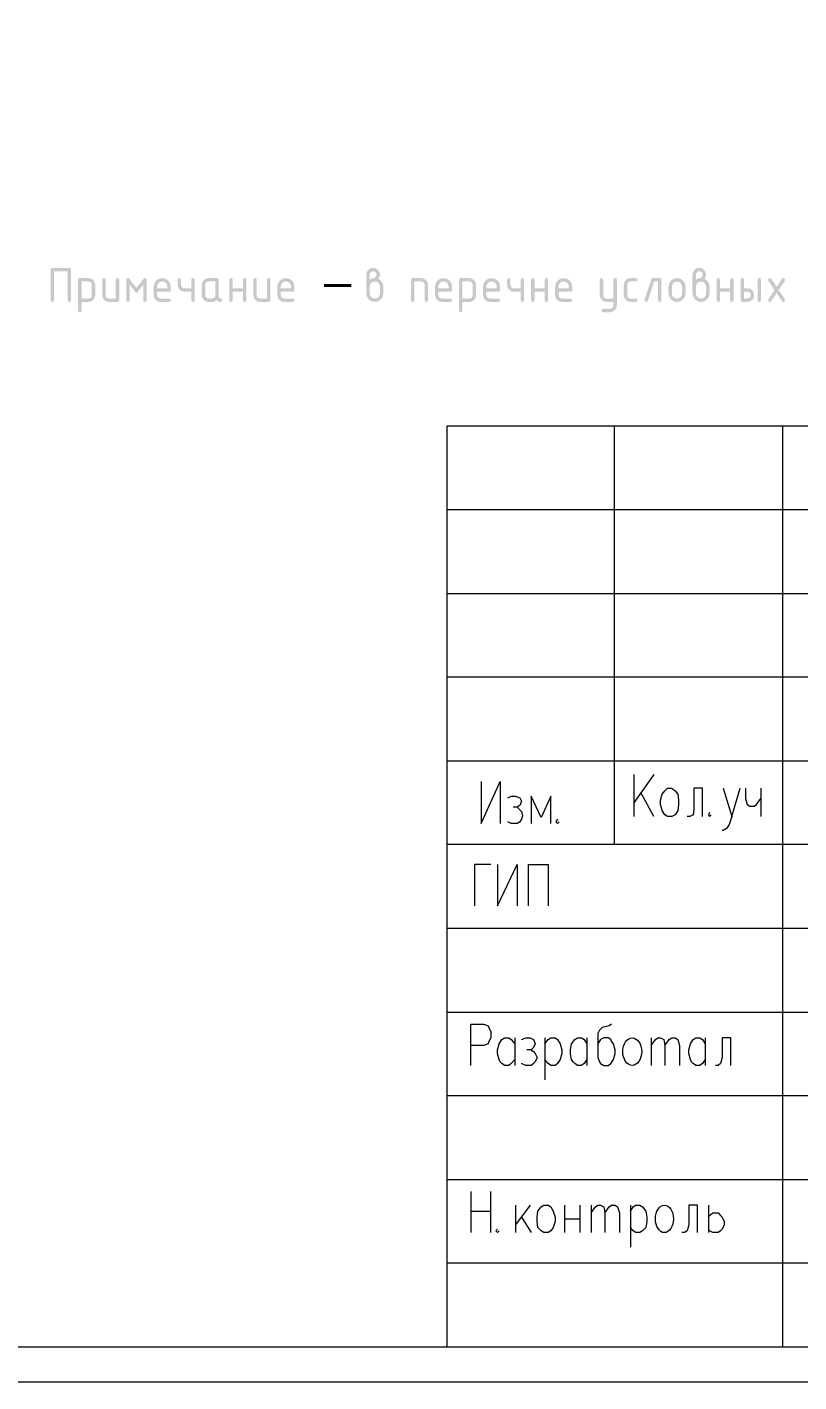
# Model space of a CAD drawing. Header units: millimetres. Extents: x 0 to 420, y 0 to 297.
# Drawn here: x 244.8 to 282.8, y 0 to 66.9 of the extents above; entities that cross this region are included whole.
import ezdxf

# ---------------------------------------------------------------- set-up
doc = ezdxf.new("R2010")
doc.units = ezdxf.units.MM
doc.styles.get("Standard").update_dxf_attribs({"font": 'STANDARD'})

msp = doc.modelspace()

# ---------------------------------------------------------------- hatches: boundary and pattern name
for points in [[(245.997457, 54.980527), (246.838612, 54.980527), (246.901864, 54.959443), (246.922948, 54.896191), (246.922948, 53.382002), (246.901864, 53.31875), (246.838612, 53.297666), (246.775635, 53.31875), (246.754827, 53.382002), (246.754827, 54.811855), (246.081793, 54.811855), (246.081793, 53.382002), (246.060709, 53.31875), (245.997457, 53.297666), (245.934205, 53.31875), (245.913121, 53.382002), (245.913121, 54.896191), (245.934205, 54.959443)], [(249.29771, 54.391278), (249.29771, 53.382002), (249.276626, 53.31875), (249.213374, 53.297666), (248.792797, 53.297666), (248.662021, 53.322058), (248.55357, 53.395232), (248.480396, 53.503683), (248.456005, 53.634459), (248.456005, 54.391278), (248.477088, 54.45453), (248.54034, 54.475614), (248.603592, 54.45453), (248.624676, 54.391278), (248.624676, 53.634459), (248.637079, 53.569967), (248.674286, 53.515396), (248.72858, 53.478189), (248.792797, 53.465787), (249.129038, 53.465787), (249.129038, 54.391278), (249.150122, 54.45453), (249.213374, 54.475614), (249.276626, 54.45453)], [(250.146895, 53.718244), (249.810654, 54.149294), (249.810654, 53.382002), (249.78957, 53.31875), (249.726318, 53.297666), (249.663066, 53.31875), (249.641982, 53.382002), (249.641982, 54.391278), (249.663066, 54.45453), (249.726318, 54.475614), (249.768073, 54.462109), (249.810654, 54.422146), (250.146895, 53.991095), (250.483688, 54.422146), (250.525373, 54.462109), (250.567473, 54.475614), (250.630724, 54.45453), (250.651808, 54.391278), (250.651808, 53.382002), (250.630724, 53.31875), (250.567473, 53.297666), (250.504496, 53.31875), (250.483688, 53.382002), (250.483688, 54.149294)], [(253.026571, 54.391278), (253.026571, 53.382002), (253.005487, 53.31875), (252.942235, 53.297666), (252.878983, 53.31875), (252.857899, 53.382002), (252.857899, 53.80258), (252.521658, 53.80258), (252.392673, 53.826626), (252.283533, 53.899042), (252.209394, 54.005771), (252.184865, 54.132758), (252.184865, 54.391278), (252.205949, 54.45453), (252.269201, 54.475614), (252.332453, 54.45453), (252.353537, 54.391278), (252.353537, 54.138821), (252.365939, 54.074604), (252.403146, 54.02031), (252.457441, 53.983103), (252.521658, 53.9707), (252.857899, 53.9707), (252.857899, 54.391278), (252.878983, 54.45453), (252.942235, 54.475614), (253.005487, 54.45453)], [(254.89642, 53.80258), (254.89642, 53.382002), (254.875336, 53.31875), (254.812084, 53.297666), (254.748832, 53.31875), (254.727748, 53.382002), (254.727748, 54.391278), (254.748832, 54.45453), (254.812084, 54.475614), (254.875336, 54.45453), (254.89642, 54.391278), (254.89642, 53.9707), (255.400782, 53.9707), (255.400782, 54.391278), (255.421866, 54.45453), (255.485118, 54.475614), (255.54837, 54.45453), (255.569454, 54.391278), (255.569454, 53.382002), (255.54837, 53.31875), (255.485118, 53.297666), (255.421866, 53.31875), (255.400782, 53.382002), (255.400782, 53.80258)], [(256.755432, 54.391278), (256.755432, 53.382002), (256.734348, 53.31875), (256.671096, 53.297666), (256.250518, 53.297666), (256.119743, 53.322058), (256.011291, 53.395232), (255.938117, 53.503683), (255.913726, 53.634459), (255.913726, 54.391278), (255.93481, 54.45453), (255.998062, 54.475614), (256.061314, 54.45453), (256.082398, 54.391278), (256.082398, 53.634459), (256.0948, 53.569967), (256.132007, 53.515396), (256.186302, 53.478189), (256.250518, 53.465787), (256.58676, 53.465787), (256.58676, 54.391278), (256.607844, 54.45453), (256.671096, 54.475614), (256.734348, 54.45453)], [(263.695445, 53.382002), (263.695445, 54.391278), (263.716529, 54.45453), (263.779781, 54.475614), (264.200359, 54.475614), (264.329756, 54.450947), (264.438484, 54.377497), (264.512415, 54.268701), (264.537151, 54.138821), (264.537151, 53.382002), (264.516067, 53.31875), (264.452815, 53.297666), (264.389563, 53.31875), (264.368479, 53.382002), (264.368479, 54.138821), (264.356215, 54.204484), (264.319972, 54.258986), (264.265953, 54.295228), (264.200359, 54.307493), (263.864117, 54.307493), (263.864117, 53.382002), (263.843033, 53.31875), (263.779781, 53.297666), (263.716529, 53.31875)], [(269.281061, 54.391278), (269.281061, 53.382002), (269.259977, 53.31875), (269.196725, 53.297666), (269.133473, 53.31875), (269.112389, 53.382002), (269.112389, 53.80258), (268.776148, 53.80258), (268.647164, 53.826626), (268.538023, 53.899042), (268.463885, 54.005771), (268.439356, 54.132758), (268.439356, 54.391278), (268.46044, 54.45453), (268.523691, 54.475614), (268.586943, 54.45453), (268.608027, 54.391278), (268.608027, 54.138821), (268.62043, 54.074604), (268.657637, 54.02031), (268.711932, 53.983103), (268.776148, 53.9707), (269.112389, 53.9707), (269.112389, 54.391278), (269.133473, 54.45453), (269.196725, 54.475614), (269.259977, 54.45453)], [(269.794005, 53.80258), (269.794005, 53.382002), (269.772921, 53.31875), (269.709669, 53.297666), (269.646417, 53.31875), (269.625333, 53.382002), (269.625333, 54.391278), (269.646417, 54.45453), (269.709669, 54.475614), (269.772921, 54.45453), (269.794005, 54.391278), (269.794005, 53.9707), (270.298367, 53.9707), (270.298367, 54.391278), (270.319451, 54.45453), (270.382703, 54.475614), (270.445955, 54.45453), (270.467039, 54.391278), (270.467039, 53.382002), (270.445955, 53.31875), (270.382703, 53.297666), (270.319451, 53.31875), (270.298367, 53.382002), (270.298367, 53.80258)], [(273.688001, 53.12679), (273.688001, 53.297666), (273.35176, 53.297666), (273.220984, 53.322127), (273.112533, 53.395783), (273.039359, 53.504372), (273.014967, 53.634459), (273.014967, 54.391278), (273.036051, 54.45453), (273.099303, 54.475614), (273.162555, 54.45453), (273.183639, 54.391278), (273.183639, 53.634459), (273.196042, 53.569967), (273.233249, 53.515396), (273.287543, 53.478189), (273.35176, 53.465787), (273.688001, 53.465787), (273.688001, 54.391278), (273.709085, 54.45453), (273.772337, 54.475614), (273.835589, 54.45453), (273.856673, 54.391278), (273.856673, 53.129546), (273.83242, 52.999666), (273.76021, 52.89087), (273.652723, 52.81742), (273.523739, 52.792753), (273.183639, 52.792753), (273.120387, 52.813837), (273.099303, 52.877089), (273.124659, 52.935518), (273.183639, 52.960874), (273.519881, 52.960874), (273.585475, 52.972794), (273.639494, 53.008278), (273.675737, 53.061746)], [(274.369617, 54.138821), (274.369617, 53.634459), (274.382019, 53.569967), (274.419226, 53.515396), (274.473521, 53.478189), (274.537738, 53.465787), (274.790194, 53.465787), (274.852964, 53.444772), (274.873979, 53.382002), (274.852964, 53.31875), (274.790194, 53.297666), (274.537738, 53.297666), (274.406962, 53.322058), (274.29851, 53.395232), (274.225336, 53.503683), (274.200945, 53.634459), (274.200945, 54.138821), (274.225336, 54.26939), (274.29851, 54.378048), (274.406962, 54.451222), (274.537738, 54.475614), (274.790194, 54.475614), (274.852964, 54.45453), (274.873979, 54.391278), (274.852964, 54.328301), (274.790194, 54.307493), (274.537738, 54.307493), (274.472832, 54.29509), (274.418675, 54.257883), (274.381744, 54.203313)], [(275.639201, 54.475614), (275.975994, 54.475614), (276.039246, 54.45453), (276.06033, 54.391278), (276.06033, 53.382002), (276.039246, 53.31875), (275.975994, 53.297666), (275.912742, 53.31875), (275.891658, 53.382002), (275.891658, 54.307493), (275.699284, 54.307493), (275.381784, 53.354993), (275.352501, 53.31186), (275.30296, 53.297666), (275.239708, 53.318888), (275.218624, 53.383105), (275.222483, 53.408461), (275.555417, 54.406712), (275.587594, 54.458319)], [(278.945229, 53.80258), (278.945229, 53.382002), (278.924145, 53.31875), (278.860893, 53.297666), (278.797641, 53.31875), (278.776557, 53.382002), (278.776557, 54.391278), (278.797641, 54.45453), (278.860893, 54.475614), (278.924145, 54.45453), (278.945229, 54.391278), (278.945229, 53.9707), (279.449591, 53.9707), (279.449591, 54.391278), (279.470675, 54.45453), (279.533927, 54.475614), (279.597179, 54.45453), (279.618263, 54.391278), (279.618263, 53.382002), (279.597179, 53.31875), (279.533927, 53.297666), (279.470675, 53.31875), (279.449591, 53.382002), (279.449591, 53.80258)], [(281.841992, 53.886364), (282.146814, 53.428856), (282.161146, 53.382002), (282.140062, 53.31875), (282.07681, 53.297666), (282.036227, 53.30683), (282.006805, 53.334598), (281.740017, 53.73478), (281.47378, 53.334598), (281.443946, 53.30683), (281.403776, 53.297666), (281.344245, 53.322471), (281.31944, 53.382002), (281.333772, 53.428856), (281.638042, 53.886364), (281.333772, 54.344424), (281.31944, 54.391278), (281.340524, 54.45453), (281.403776, 54.475614), (281.443946, 54.466243), (281.47378, 54.438682), (281.740017, 54.039602), (282.006805, 54.438682), (282.036227, 54.466243), (282.07681, 54.475614), (282.140062, 54.454667), (282.161146, 54.39238), (282.146814, 54.344424)]]:
    msp.add_hatch(color=7).paths.add_polyline_path(points, flags=0)
h = msp.add_hatch(color=7)
h.paths.add_polyline_path([(261.66046, 54.391278), (261.762918, 54.45453), (261.856693, 54.475614), (261.906578, 54.490152), (261.953156, 54.534042), (261.985677, 54.588888), (261.996702, 54.643734), (261.984437, 54.709329), (261.948195, 54.763348), (261.893969, 54.79959), (261.828581, 54.811855), (261.763676, 54.799521), (261.709519, 54.762797), (261.672587, 54.708226), (261.66046, 54.643734)], flags=0)
h.paths.add_polyline_path([(262.081038, 54.440887), (262.184873, 54.377979), (262.265144, 54.286547), (262.316269, 54.175752), (262.333494, 54.055036), (262.333494, 53.718244), (262.302557, 53.555704), (262.210022, 53.420036), (262.07401, 53.328259), (261.912366, 53.297666), (261.749826, 53.328328), (261.614158, 53.420587), (261.522381, 53.556186), (261.491789, 53.718244), (261.491789, 54.643734), (261.516249, 54.774303), (261.589905, 54.882962), (261.698494, 54.956135), (261.828581, 54.980527), (261.958668, 54.955791), (262.067257, 54.881859), (262.140431, 54.773132), (262.164822, 54.643734), (262.143807, 54.529288)], flags=0)
h.paths.add_polyline_path([(262.164822, 53.718244), (262.164822, 54.055036), (262.146357, 54.151499), (262.091511, 54.233079), (262.01, 54.288889), (261.912366, 54.307493), (261.814525, 54.288889), (261.733221, 54.233079), (261.678651, 54.151499), (261.66046, 54.055036), (261.66046, 53.718244), (261.678651, 53.620403), (261.733221, 53.539099), (261.814525, 53.484046), (261.912366, 53.465787), (262.01, 53.484115), (262.091511, 53.53965), (262.146357, 53.621505)], flags=0)
h = msp.add_hatch(color=7)
h.paths.add_polyline_path([(277.759251, 54.391278), (277.861708, 54.45453), (277.955484, 54.475614), (278.005369, 54.490152), (278.051946, 54.534042), (278.084468, 54.588888), (278.095492, 54.643734), (278.083228, 54.709329), (278.046986, 54.763348), (277.99276, 54.79959), (277.927372, 54.811855), (277.862466, 54.799521), (277.808309, 54.762797), (277.771378, 54.708226), (277.759251, 54.643734)], flags=0)
h.paths.add_polyline_path([(278.179828, 54.440887), (278.283664, 54.377979), (278.363934, 54.286547), (278.41506, 54.175752), (278.432285, 54.055036), (278.432285, 53.718244), (278.401348, 53.555704), (278.308813, 53.420036), (278.1728, 53.328259), (278.011157, 53.297666), (277.848617, 53.328328), (277.712949, 53.420587), (277.621172, 53.556186), (277.590579, 53.718244), (277.590579, 54.643734), (277.615039, 54.774303), (277.688696, 54.882962), (277.797285, 54.956135), (277.927372, 54.980527), (278.057459, 54.955791), (278.166048, 54.881859), (278.239222, 54.773132), (278.263613, 54.643734), (278.242598, 54.529288)], flags=0)
h.paths.add_polyline_path([(278.263613, 53.718244), (278.263613, 54.055036), (278.245147, 54.151499), (278.190302, 54.233079), (278.108791, 54.288889), (278.011157, 54.307493), (277.913316, 54.288889), (277.832012, 54.233079), (277.777441, 54.151499), (277.759251, 54.055036), (277.759251, 53.718244), (277.777441, 53.620403), (277.832012, 53.539099), (277.913316, 53.484046), (278.011157, 53.465787), (278.108791, 53.484115), (278.190302, 53.53965), (278.245147, 53.621505)], flags=0)
h = msp.add_hatch(color=7)
h.paths.add_polyline_path([(247.270027, 54.391278), (247.291111, 54.45453), (247.354363, 54.475614), (247.77494, 54.475614), (247.905509, 54.451222), (248.014168, 54.378048), (248.087341, 54.26939), (248.111733, 54.138821), (248.111733, 53.634459), (248.087341, 53.504372), (248.014168, 53.395783), (247.905509, 53.322127), (247.77494, 53.297666), (247.438699, 53.297666), (247.438699, 52.877089), (247.417615, 52.813837), (247.354363, 52.792753), (247.291111, 52.813837), (247.270027, 52.877089)], flags=0)
h.paths.add_polyline_path([(247.438699, 54.307493), (247.438699, 53.465787), (247.77494, 53.465787), (247.839432, 53.477914), (247.894003, 53.514845), (247.930727, 53.569071), (247.943061, 53.634459), (247.943061, 54.138821), (247.930796, 54.204484), (247.894554, 54.258986), (247.840535, 54.295228), (247.77494, 54.307493)], flags=0)
h = msp.add_hatch(color=7)
h.paths.add_polyline_path([(251.419465, 54.307493), (251.322796, 54.288889), (251.241422, 54.233079), (251.185887, 54.151499), (251.16756, 54.055036), (251.16756, 53.9707), (251.671921, 53.9707), (251.671921, 54.055036), (251.653387, 54.151499), (251.598059, 54.233079), (251.516203, 54.288889)], flags=0)
h.paths.add_polyline_path([(251.16756, 53.80258), (251.16756, 53.634459), (251.179962, 53.569967), (251.217169, 53.515396), (251.271464, 53.478189), (251.33568, 53.465787), (251.756257, 53.465787), (251.819509, 53.444772), (251.840593, 53.382002), (251.819509, 53.31875), (251.756257, 53.297666), (251.33568, 53.297666), (251.204904, 53.322058), (251.096453, 53.395232), (251.023279, 53.503683), (250.998888, 53.634459), (250.998888, 54.055036), (251.029549, 54.216198), (251.121809, 54.352141), (251.257821, 54.444677), (251.419465, 54.475614), (251.582762, 54.44509), (251.718775, 54.353795), (251.81007, 54.218058), (251.840593, 54.055036), (251.840593, 53.80258)], flags=0)
h = msp.add_hatch(color=7)
h.paths.add_polyline_path([(254.043877, 54.307493), (253.707635, 54.307493), (253.64273, 54.29509), (253.588573, 54.257883), (253.551641, 54.203313), (253.539515, 54.138821), (253.539515, 53.634459), (253.551917, 53.569967), (253.589124, 53.515396), (253.643419, 53.478189), (253.707635, 53.465787), (253.875756, 53.465787), (253.940248, 53.477914), (253.994818, 53.514845), (254.031543, 53.569071), (254.043877, 53.634459)], flags=0)
h.paths.add_polyline_path([(254.380669, 53.382002), (254.359585, 53.31875), (254.296333, 53.297666), (254.189397, 53.319991), (254.103959, 53.386963), (254.000193, 53.319991), (253.875756, 53.297666), (253.707635, 53.297666), (253.576859, 53.322058), (253.468408, 53.395232), (253.395234, 53.503683), (253.370843, 53.634459), (253.370843, 54.138821), (253.395234, 54.26939), (253.468408, 54.378048), (253.576859, 54.451222), (253.707635, 54.475614), (254.128213, 54.475614), (254.191465, 54.45453), (254.212548, 54.391278), (254.212548, 53.550123), (254.233357, 53.486871), (254.296333, 53.465787), (254.359585, 53.444772)], flags=0)
h = msp.add_hatch(color=7)
h.paths.add_polyline_path([(257.520281, 54.307493), (257.423611, 54.288889), (257.342238, 54.233079), (257.286703, 54.151499), (257.268375, 54.055036), (257.268375, 53.9707), (257.772737, 53.9707), (257.772737, 54.055036), (257.754203, 54.151499), (257.698874, 54.233079), (257.617019, 54.288889)], flags=0)
h.paths.add_polyline_path([(257.268375, 53.80258), (257.268375, 53.634459), (257.280778, 53.569967), (257.317985, 53.515396), (257.372279, 53.478189), (257.436496, 53.465787), (257.857073, 53.465787), (257.920325, 53.444772), (257.941409, 53.382002), (257.920325, 53.31875), (257.857073, 53.297666), (257.436496, 53.297666), (257.30572, 53.322058), (257.197269, 53.395232), (257.124095, 53.503683), (257.099703, 53.634459), (257.099703, 54.055036), (257.130365, 54.216198), (257.222624, 54.352141), (257.358637, 54.444677), (257.520281, 54.475614), (257.683578, 54.44509), (257.819591, 54.353795), (257.910886, 54.218058), (257.941409, 54.055036), (257.941409, 53.80258)], flags=0)
h = msp.add_hatch(color=7)
h.paths.add_polyline_path([(265.302, 54.307493), (265.205331, 54.288889), (265.123958, 54.233079), (265.068423, 54.151499), (265.050095, 54.055036), (265.050095, 53.9707), (265.554457, 53.9707), (265.554457, 54.055036), (265.535922, 54.151499), (265.480594, 54.233079), (265.398738, 54.288889)], flags=0)
h.paths.add_polyline_path([(265.050095, 53.80258), (265.050095, 53.634459), (265.062497, 53.569967), (265.099704, 53.515396), (265.153999, 53.478189), (265.218215, 53.465787), (265.638793, 53.465787), (265.702045, 53.444772), (265.723129, 53.382002), (265.702045, 53.31875), (265.638793, 53.297666), (265.218215, 53.297666), (265.08744, 53.322058), (264.978988, 53.395232), (264.905814, 53.503683), (264.881423, 53.634459), (264.881423, 54.055036), (264.912084, 54.216198), (265.004344, 54.352141), (265.140356, 54.444677), (265.302, 54.475614), (265.465298, 54.44509), (265.60131, 54.353795), (265.692605, 54.218058), (265.723129, 54.055036), (265.723129, 53.80258)], flags=0)
h = msp.add_hatch(color=7)
h.paths.add_polyline_path([(266.0674, 54.391278), (266.088484, 54.45453), (266.151736, 54.475614), (266.572314, 54.475614), (266.702883, 54.451222), (266.811541, 54.378048), (266.884715, 54.26939), (266.909106, 54.138821), (266.909106, 53.634459), (266.884715, 53.504372), (266.811541, 53.395783), (266.702883, 53.322127), (266.572314, 53.297666), (266.236072, 53.297666), (266.236072, 52.877089), (266.214988, 52.813837), (266.151736, 52.792753), (266.088484, 52.813837), (266.0674, 52.877089)], flags=0)
h.paths.add_polyline_path([(266.236072, 54.307493), (266.236072, 53.465787), (266.572314, 53.465787), (266.636806, 53.477914), (266.691376, 53.514845), (266.728101, 53.569071), (266.740434, 53.634459), (266.740434, 54.138821), (266.72817, 54.204484), (266.691927, 54.258986), (266.637908, 54.295228), (266.572314, 54.307493)], flags=0)
h = msp.add_hatch(color=7)
h.paths.add_polyline_path([(267.673955, 54.307493), (267.577286, 54.288889), (267.495913, 54.233079), (267.440378, 54.151499), (267.42205, 54.055036), (267.42205, 53.9707), (267.926412, 53.9707), (267.926412, 54.055036), (267.907877, 54.151499), (267.852549, 54.233079), (267.770694, 54.288889)], flags=0)
h.paths.add_polyline_path([(267.42205, 53.80258), (267.42205, 53.634459), (267.434452, 53.569967), (267.471659, 53.515396), (267.525954, 53.478189), (267.590171, 53.465787), (268.010748, 53.465787), (268.074, 53.444772), (268.095084, 53.382002), (268.074, 53.31875), (268.010748, 53.297666), (267.590171, 53.297666), (267.459395, 53.322058), (267.350943, 53.395232), (267.277769, 53.503683), (267.253378, 53.634459), (267.253378, 54.055036), (267.284039, 54.216198), (267.376299, 54.352141), (267.512311, 54.444677), (267.673955, 54.475614), (267.837253, 54.44509), (267.973265, 54.353795), (268.06456, 54.218058), (268.095084, 54.055036), (268.095084, 53.80258)], flags=0)
h = msp.add_hatch(color=7)
h.paths.add_polyline_path([(271.231888, 54.307493), (271.135219, 54.288889), (271.053845, 54.233079), (270.99831, 54.151499), (270.979983, 54.055036), (270.979983, 53.9707), (271.484345, 53.9707), (271.484345, 54.055036), (271.46581, 54.151499), (271.410482, 54.233079), (271.328626, 54.288889)], flags=0)
h.paths.add_polyline_path([(270.979983, 53.80258), (270.979983, 53.634459), (270.992385, 53.569967), (271.029592, 53.515396), (271.083887, 53.478189), (271.148103, 53.465787), (271.56868, 53.465787), (271.631932, 53.444772), (271.653016, 53.382002), (271.631932, 53.31875), (271.56868, 53.297666), (271.148103, 53.297666), (271.017327, 53.322058), (270.908876, 53.395232), (270.835702, 53.503683), (270.811311, 53.634459), (270.811311, 54.055036), (270.841972, 54.216198), (270.934232, 54.352141), (271.070244, 54.444677), (271.231888, 54.475614), (271.395185, 54.44509), (271.531198, 54.353795), (271.622493, 54.218058), (271.653016, 54.055036), (271.653016, 53.80258)], flags=0)
h = msp.add_hatch(color=7)
h.paths.add_polyline_path([(276.404602, 53.718244), (276.404602, 54.055036), (276.435263, 54.216198), (276.527523, 54.352141), (276.663535, 54.444677), (276.825179, 54.475614), (276.988477, 54.44509), (277.124489, 54.353795), (277.215784, 54.218058), (277.246307, 54.055036), (277.246307, 53.718244), (277.21537, 53.556186), (277.122835, 53.420587), (276.986823, 53.328328), (276.825179, 53.297666), (276.663535, 53.328328), (276.527523, 53.420587), (276.435263, 53.556186)], flags=0)
h.paths.add_polyline_path([(277.077636, 53.718244), (277.077636, 54.055036), (277.059101, 54.151499), (277.003773, 54.233079), (276.921917, 54.288889), (276.825179, 54.307493), (276.72851, 54.288889), (276.647136, 54.233079), (276.591602, 54.151499), (276.573274, 54.055036), (276.573274, 53.718244), (276.591464, 53.620403), (276.646034, 53.539099), (276.727338, 53.484046), (276.825179, 53.465787), (276.921917, 53.484115), (277.003773, 53.53965), (277.059101, 53.621505)], flags=0)
h = msp.add_hatch(color=7)
h.paths.add_polyline_path([(280.635568, 53.634459), (280.611177, 53.503683), (280.538003, 53.395232), (280.429414, 53.322058), (280.299327, 53.297666), (280.04687, 53.297666), (279.983618, 53.31875), (279.962534, 53.382002), (279.962534, 54.391278), (279.983618, 54.45453), (280.04687, 54.475614), (280.110122, 54.45453), (280.131206, 54.391278), (280.131206, 53.9707), (280.299327, 53.9707), (280.429414, 53.946309), (280.538003, 53.873135), (280.611177, 53.764546)], flags=0)
h.paths.add_polyline_path([(280.467448, 53.634459), (280.455183, 53.699847), (280.418941, 53.754073), (280.364715, 53.790315), (280.299327, 53.80258), (280.131206, 53.80258), (280.131206, 53.465787), (280.299327, 53.465787), (280.363819, 53.477914), (280.418389, 53.514845), (280.455114, 53.569071)], flags=0)
h.paths.add_polyline_path([(280.80424, 54.391278), (280.825049, 54.45453), (280.888025, 54.475614), (280.951277, 54.45453), (280.972361, 54.391278), (280.972361, 53.382002), (280.951277, 53.31875), (280.888025, 53.297666), (280.825049, 53.31875), (280.80424, 53.382002)], flags=0)

# ---------------------------------------------------------------- linework, layer by layer
at = {"color": 7, "lineweight": 0}
for points in [[(0.211668, 0), (420.073667, 0), (420.073667, 296.925999), (0.211668, 296.925999)], [(7.239002, 1.735667), (418.338, 1.735667), (418.338, 295.190332), (7.239002, 295.190332)], [(276.352001, 29.294667), (276.563667, 29.294667), (276.733001, 29.167667), (276.860001, 28.998333), (276.902334, 28.702), (276.902334, 28.490333), (276.860001, 28.194), (276.733001, 27.982333), (276.563667, 27.897667), (276.352001, 27.897667), (276.225001, 27.982333), (276.098001, 28.194), (276.013334, 28.490333), (276.013334, 28.702), (276.098001, 28.998333), (276.225001, 29.167667)], [(270.256001, 8.720667), (270.467667, 8.720667), (270.594667, 8.636), (270.721667, 8.424333), (270.806334, 8.128), (270.806334, 7.916333), (270.721667, 7.62), (270.594667, 7.450667), (270.467667, 7.366), (270.256001, 7.366), (270.129001, 7.450667), (269.959667, 7.62), (269.917334, 7.916333), (269.917334, 8.128), (269.959667, 8.424333), (270.129001, 8.636)]]:
    msp.add_lwpolyline(points, close=True, dxfattribs=at)
for points in [[(418.338, 47.159333), (265.472334, 47.159333)], [(265.472334, 47.159333), (265.472334, 1.735667)], [(273.727334, 47.159333), (273.727334, 26.543)], [(282.024667, 47.159333), (282.024667, 1.735667)], [(265.472334, 43.053), (319.193334, 43.053)], [(265.472334, 38.904333), (319.193334, 38.904333)], [(265.472334, 34.798), (319.193334, 34.798)], [(265.472334, 30.649333), (319.193334, 30.649333)], [(267.165667, 29.633333), (267.165667, 27.559), (268.097001, 29.633333), (268.097001, 27.559)], [(275.674667, 29.972), (274.701001, 28.575)], [(274.701001, 29.972), (274.701001, 27.897667)], [(268.478001, 28.829), (268.647334, 28.913667), (268.859001, 28.913667), (269.070667, 28.829), (269.155334, 28.659667), (269.070667, 28.448), (268.943667, 28.363333), (268.732001, 28.363333)], [(270.594667, 27.559), (270.594667, 28.913667), (270.129001, 27.855333), (269.621001, 28.913667), (269.621001, 27.559)], [(275.674667, 27.897667), (275.039667, 29.083)], [(278.087667, 27.897667), (278.087667, 29.294667), (277.664334, 29.294667), (277.664334, 28.278667), (277.622001, 27.982333), (277.452667, 27.897667), (277.325667, 27.897667)], [(279.103667, 29.294667), (279.527001, 27.897667), (279.950334, 29.294667)], [(280.204334, 29.294667), (280.204334, 28.786667), (280.289001, 28.490333), (280.416001, 28.405667), (280.627667, 28.405667), (280.754667, 28.490333), (280.966334, 28.786667)], [(280.966334, 29.294667), (280.966334, 27.897667)], [(268.943667, 28.363333), (269.070667, 28.236333), (269.155334, 28.151667), (269.197667, 27.94), (269.155334, 27.770667), (269.070667, 27.643667), (268.943667, 27.559), (268.647334, 27.559), (268.478001, 27.643667)], [(278.426334, 28.109333), (278.384001, 27.982333), (278.426334, 27.897667), (278.511001, 27.982333)], [(270.933334, 27.770667), (270.848667, 27.643667), (270.933334, 27.559), (271.018001, 27.643667)], [(279.527001, 27.897667), (279.400001, 27.516667), (279.273001, 27.305), (279.103667, 27.220333), (279.061334, 27.220333)], [(265.472334, 26.543), (418.338, 26.543)], [(267.631334, 25.527), (266.827001, 25.527), (266.827001, 23.495)], [(267.970001, 25.527), (267.970001, 23.495), (268.943667, 25.527), (268.943667, 23.495)], [(269.494001, 23.495), (269.494001, 25.527), (270.467667, 25.527), (270.467667, 23.495)], [(265.472334, 22.394333), (319.193334, 22.394333)], [(265.472334, 18.245667), (319.193334, 18.245667)], [(266.657667, 15.621), (266.657667, 17.653), (267.292667, 17.653), (267.504334, 17.568333), (267.546667, 17.483667), (267.631334, 17.272), (267.631334, 16.975667), (267.546667, 16.806333), (267.504334, 16.679333), (267.292667, 16.594667), (266.657667, 16.594667)], [(273.600334, 17.653), (273.473334, 17.568333), (273.134667, 17.483667), (273.007667, 17.356667), (272.923001, 17.187333), (272.923001, 16.002), (273.007667, 15.790333), (273.050001, 15.705667), (273.219334, 15.621), (273.431001, 15.621), (273.558001, 15.705667), (273.685001, 15.917333), (273.769667, 16.213667), (273.769667, 16.383), (273.685001, 16.679333), (273.600334, 16.806333), (273.558001, 16.891), (273.431001, 16.975667), (273.219334, 16.975667), (273.050001, 16.891), (272.923001, 16.679333)], [(268.816667, 15.917333), (268.647334, 15.705667), (268.520334, 15.621), (268.308667, 15.621), (268.181667, 15.705667), (268.097001, 15.790333), (268.054667, 15.917333), (267.970001, 16.213667), (267.970001, 16.383), (268.054667, 16.679333), (268.181667, 16.891), (268.308667, 16.975667), (268.520334, 16.975667), (268.647334, 16.891), (268.816667, 16.679333)], [(268.816667, 16.975667), (268.816667, 15.621)], [(269.155334, 16.891), (269.367001, 16.975667), (269.578667, 16.975667), (269.748001, 16.891), (269.832667, 16.679333), (269.748001, 16.51), (269.621001, 16.383), (269.409334, 16.383)], [(270.298334, 16.975667), (270.298334, 14.901333)], [(270.298334, 16.679333), (270.467667, 16.891), (270.594667, 16.975667), (270.806334, 16.975667), (270.933334, 16.891), (271.060334, 16.679333), (271.145001, 16.383), (271.145001, 16.213667), (271.060334, 15.917333), (270.933334, 15.705667), (270.806334, 15.621), (270.594667, 15.621), (270.467667, 15.705667), (270.298334, 15.917333)], [(272.372667, 15.917333), (272.245667, 15.705667), (272.118667, 15.621), (271.907001, 15.621), (271.780001, 15.705667), (271.695334, 15.790333), (271.610667, 15.917333), (271.568334, 16.213667), (271.568334, 16.383), (271.610667, 16.679333), (271.780001, 16.891), (271.907001, 16.975667), (272.118667, 16.975667), (272.245667, 16.891), (272.372667, 16.679333)], [(272.372667, 16.975667), (272.372667, 15.621)], [(275.547667, 16.975667), (275.547667, 15.621)], [(275.547667, 16.594667), (275.759334, 16.891), (275.886334, 16.975667), (276.013334, 16.975667), (276.182667, 16.891), (276.225001, 16.594667), (276.225001, 15.621)], [(276.225001, 16.594667), (276.436667, 16.891), (276.563667, 16.975667), (276.733001, 16.975667), (276.860001, 16.891), (276.944667, 16.594667), (276.944667, 15.621)], [(278.214667, 15.917333), (278.087667, 15.705667), (277.960667, 15.621), (277.749001, 15.621), (277.622001, 15.705667), (277.537334, 15.790333), (277.495001, 15.917333), (277.410334, 16.213667), (277.410334, 16.383), (277.495001, 16.679333), (277.622001, 16.891), (277.749001, 16.975667), (277.960667, 16.975667), (278.087667, 16.891), (278.214667, 16.679333)], [(278.214667, 16.975667), (278.214667, 15.621)], [(279.484667, 15.621), (279.484667, 16.975667), (279.061334, 16.975667), (279.061334, 16.002), (278.976667, 15.705667), (278.849667, 15.621), (278.722667, 15.621)], [(269.621001, 16.383), (269.748001, 16.298333), (269.832667, 16.213667), (269.917334, 16.002), (269.832667, 15.790333), (269.748001, 15.705667), (269.621001, 15.621), (269.367001, 15.621), (269.155334, 15.705667)], [(265.472334, 14.139333), (319.193334, 14.139333)], [(265.472334, 9.990667), (319.193334, 9.990667)], [(266.657667, 9.398), (266.657667, 7.366)], [(267.631334, 7.366), (267.631334, 9.398)], [(268.859001, 8.720667), (268.859001, 7.366)], [(269.578667, 8.720667), (268.859001, 7.747)], [(271.272001, 8.720667), (271.272001, 7.366)], [(272.034001, 8.720667), (272.034001, 7.366)], [(272.584334, 8.720667), (272.584334, 7.366)], [(272.584334, 8.339667), (272.796001, 8.636), (272.923001, 8.720667), (273.050001, 8.720667), (273.219334, 8.636), (273.261667, 8.339667), (273.261667, 7.366)], [(273.261667, 8.339667), (273.473334, 8.636), (273.600334, 8.720667), (273.769667, 8.720667), (273.896667, 8.636), (273.981334, 8.339667), (273.981334, 7.366)], [(274.531667, 8.720667), (274.531667, 6.646333)], [(274.531667, 8.424333), (274.658667, 8.636), (274.785667, 8.720667), (274.997334, 8.720667), (275.124334, 8.636), (275.293667, 8.424333), (275.336001, 8.128), (275.336001, 7.916333), (275.293667, 7.62), (275.124334, 7.450667), (274.997334, 7.366), (274.785667, 7.366), (274.658667, 7.450667), (274.531667, 7.62)], [(277.833667, 7.366), (277.833667, 8.720667), (277.410334, 8.720667), (277.410334, 7.747), (277.325667, 7.450667), (277.198667, 7.366), (277.071667, 7.366)], [(278.384001, 8.720667), (278.384001, 7.366)], [(266.657667, 8.424333), (267.631334, 8.424333)], [(269.155334, 8.128), (269.621001, 7.366)], [(271.272001, 8.043333), (272.034001, 8.043333)], [(278.384001, 8.128), (278.426334, 8.212667), (278.595667, 8.339667), (278.765001, 8.339667), (278.849667, 8.339667), (278.976667, 8.212667), (279.061334, 8.128), (279.146001, 7.916333), (279.146001, 7.747), (279.061334, 7.535333), (278.976667, 7.450667), (278.849667, 7.366), (278.595667, 7.366), (278.426334, 7.450667), (278.384001, 7.535333)], [(267.970001, 7.535333), (267.885334, 7.450667), (267.970001, 7.366), (268.054667, 7.450667)], [(265.472334, 5.884333), (319.193334, 5.884333)], [(265.472334, 1.735667), (418.338, 1.735667)]]:
    msp.add_lwpolyline(points, dxfattribs=at)
for centre, ratio in [((274.616334, 16.298333), 0.6875), ((276.203834, 8.043333), 0.65625)]:
    msp.add_ellipse(centre, major_axis=(0, 0.677333), ratio=ratio, start_param=0, end_param=6.283185, dxfattribs=at)

# ---------------------------------------------------------------- texts
at = {"color": 7, "insert": (259.12234, 55.185341), "char_height": 1.887681, "width": 0.83896933, "attachment_point": 1}
msp.add_mtext('- ', dxfattribs=at)

doc.saveas('drawing.dxf')
